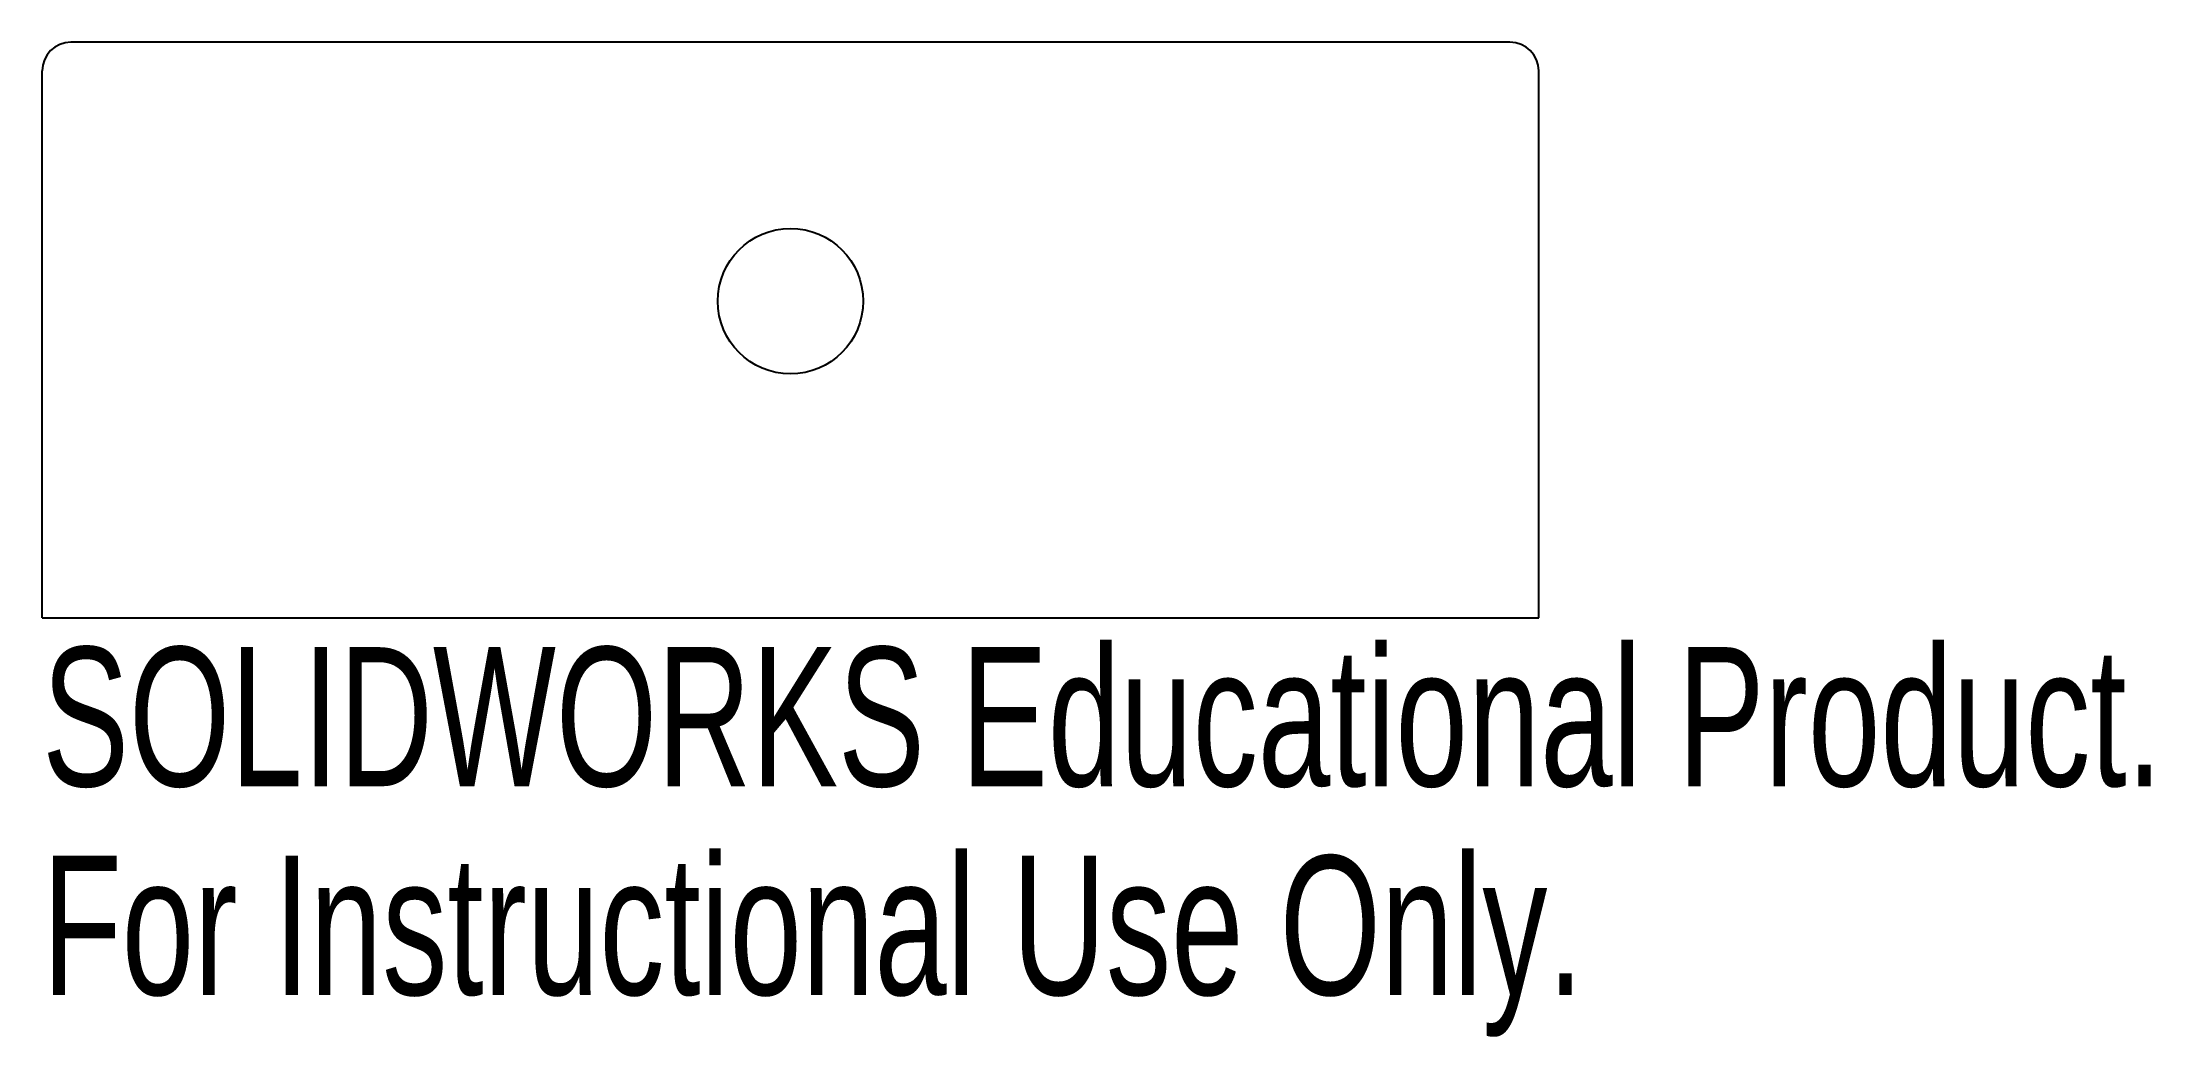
# Model space of a CAD drawing. Header units: millimetres. Extents: x -26 to 47.3, y -14.6 to 20.
import ezdxf

# ---------------------------------------------------------------- set-up
doc = ezdxf.new("R2010")
doc.units = ezdxf.units.MM
doc.styles.add('SLDTEXTSTYLE0', font='TXT', dxfattribs={"width": 0.7})

msp = doc.modelspace()

# ---------------------------------------------------------------- linework, layer by layer
at = {"color": 7, "linetype": 'Continuous', "lineweight": 25}
for p, q in [((25, 20), (-25, 20)), ((-26, 0), (-26, 19)), ((26, 0), (26, 19)), ((-26, 0), (26, 0))]:
    msp.add_line(p, q, dxfattribs=at)
msp.add_circle((0, 11), 2.525, dxfattribs=at)
for centre, start, end in [((-25, 19), 90, 180), ((25, 19), 0, 90)]:
    msp.add_arc(centre, 1, start, end, dxfattribs=at)

# ---------------------------------------------------------------- texts
at = {"color": 7, "linetype": 'Continuous', "char_height": 4.83362, "attachment_point": 1, "style": 'SLDTEXTSTYLE0'}
for s, insert in [('SOLIDWORKS Educational Product.', (-26, -1.02)), ('For Instructional Use Only.', (-26, -8.27))]:
    msp.add_mtext(s, dxfattribs=dict(at, insert=insert))

doc.saveas('drawing.dxf')
